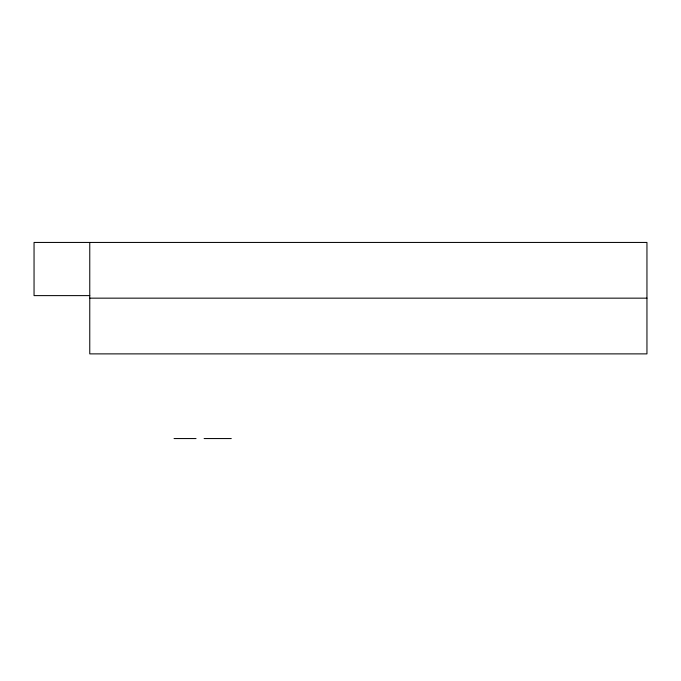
<?xml version="1.0" encoding="UTF-8"?>
<svg xmlns="http://www.w3.org/2000/svg" width="681" height="681" viewBox="0 0 681 681"><rect width="100%" height="100%" fill="white"/><g stroke="black" fill="none" stroke-linecap="round" stroke-linejoin="round"><path stroke-width="1.02" d="M89.764 295.614L34.05 295.614L34.05 242.445L646.95 242.445L646.95 353.882L89.764 353.882L89.764 242.445M89.764 298.159L646.95 298.159M174.055 438.555L196.043 438.555M204.121 438.555L231.276 438.555"/></g></svg>
